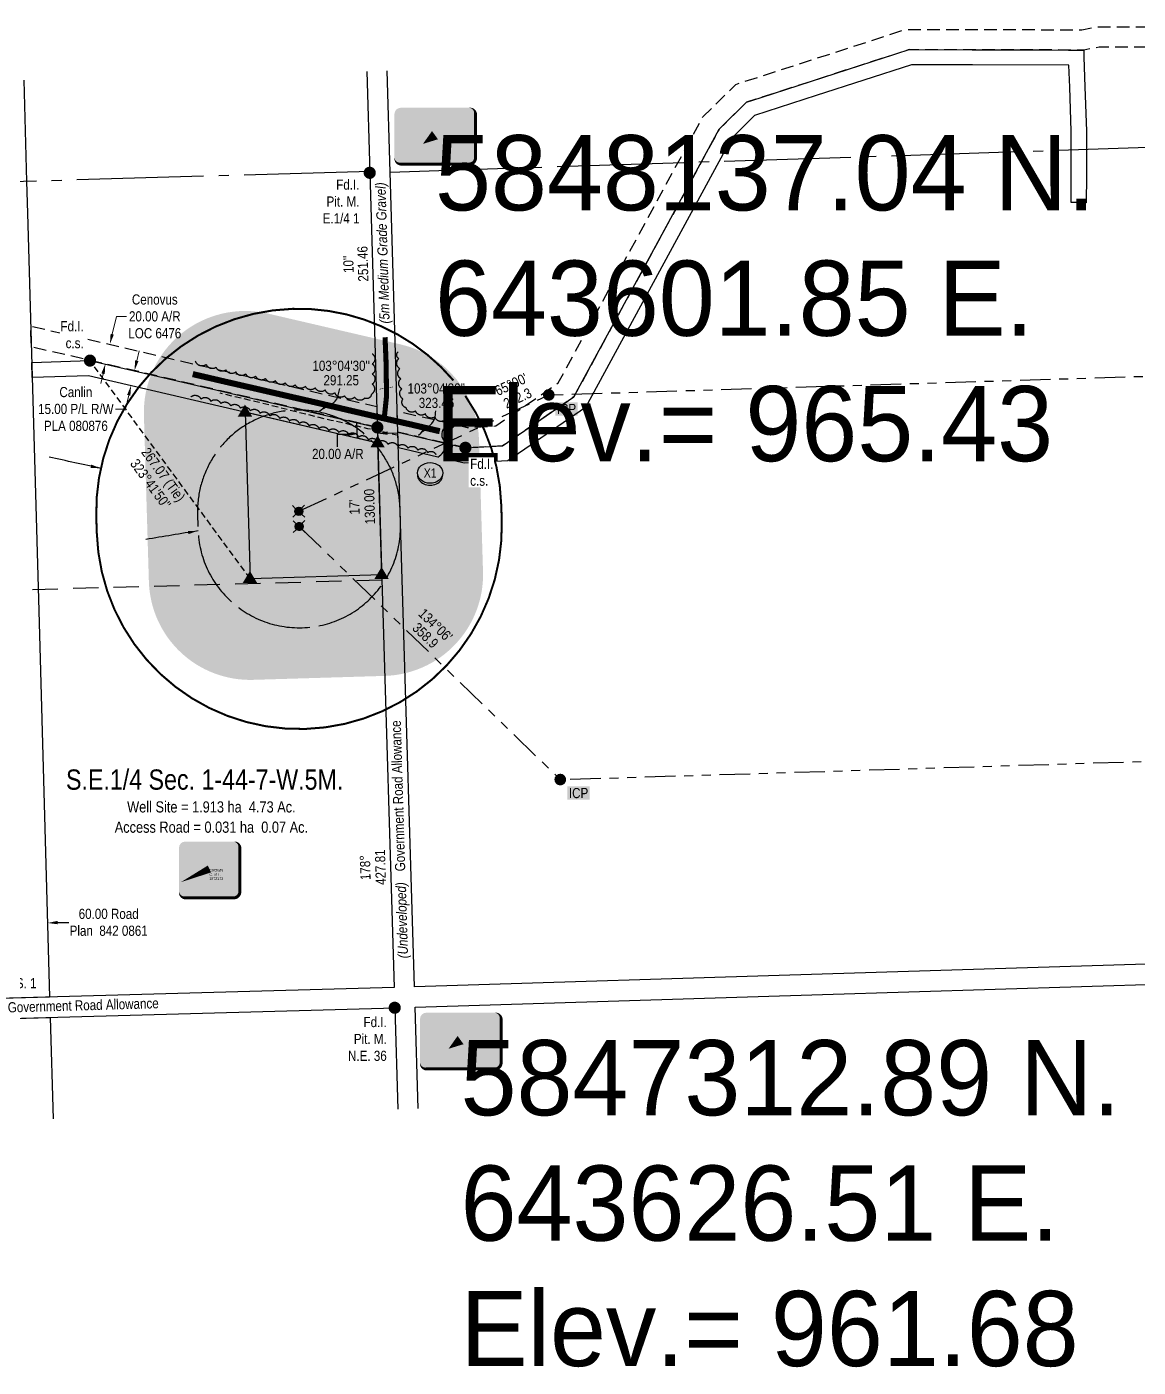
# Model space of a CAD drawing. Extents: x 639876 to 647027, y 5844013 to 5848342.
# Drawn here: x 643263 to 644360, y 5846958 to 5848281 of the extents above; entities that cross this region are included whole.
import ezdxf
from ezdxf.enums import TextEntityAlignment as Align

# ---------------------------------------------------------------- set-up
doc = ezdxf.new("R2018")
doc.units = 0
doc.header["$LTSCALE"] = 5
doc.header["$PDSIZE"] = 0.5
for name, pattern in [('0', [1, 1, 0]), ('foc-ACCESSROAD', [3.75, 2.5, -1.25]), ('foc-BUFFER', [16.75, 15, -1.75]), ('foc-DRILLPATH', [14.75, 6, -1.75, 1.75, -1.75, 1.75, -1.75]), ('foc-LSD', [8, 5, -3]), ('foc-QUARTERLINE', [33, 25, -3, 2, -3]), ('foc-TIELINE', [1.875, 1.25, -0.625]), ('UG_PIPE', [1.875, 1.25, -0.625])]:
    doc.linetypes.add(name, pattern=pattern)
doc.layers.get('Defpoints').update_dxf_attribs({"color": 9})
for name, color, linetype, lineweight in [('AS-GENERAL', 48, 'Continuous', 18), ('C-RW-T', 13, 'Continuous', 9), ('F-AR-T', 190, 'Continuous', 9), ('T-TEXT', 48, 'Continuous', 18)]:
    doc.layers.add(name, color=color, linetype=linetype, lineweight=lineweight)
for name, color, linetype in [('AS-OWNER', 7, 'Continuous'), ('AS-PIPE-UG', 44, 'UG_PIPE'), ('AS-ROADS', 254, 'Continuous'), ('AUX-BUFFER', 7, 'foc-BUFFER'), ('C-RW', 13, 'Continuous'), ('C-SYMBOL', 7, 'Continuous'), ('DETAIL-T', 7, 'Continuous'), ('F-AR', 190, 'foc-ACCESSROAD'), ('L-AREAREQUIRED', 7, 'Continuous'), ('L-AREAWORK', 5, 'Continuous'), ('L-BD', 7, 'Continuous'), ('L-MON', 1, 'Continuous'), ('L-QSEC', 8, 'foc-QUARTERLINE'), ('L-ROAD-T', 7, 'Continuous'), ('L-SEC', 7, 'Continuous'), ('L-SECTION-LSD', 7, 'foc-LSD'), ('L-TIE', 7, 'foc-TIELINE'), ('L-TIE-T', 7, 'Continuous'), ('L-TITLEDB', 4, 'Continuous'), ('L-TITLEDB-T', 4, 'Continuous'), ('P-BUFFER-H 30m', 51, 'Continuous'), ('P-CROSSINGS', 250, 'Continuous'), ('P-PDRILLPATH', 12, 'foc-DRILLPATH'), ('P-PROPOSED', 10, 'Continuous'), ('P-PROPOSED-H', 21, 'Continuous'), ('P-TXT', 4, 'Continuous'), ('T-BUSH', 110, '0')]:
    doc.layers.add(name, color=color, linetype=linetype)
doc.layers.add('Z-DRILL-POINT', color=7, linetype='Continuous', true_color=0x7575ff, plot=False)
doc.styles.add('100L', font='ARIALN.TTF', dxfattribs={"height": 11})
doc.styles.add('175L', font='ARIALN.TTF', dxfattribs={"height": 20})
doc.styles.add('80CG', font='ARIALN.TTF', dxfattribs={"height": 10})
doc.styles.add('80L', font='ARIALN.TTF', dxfattribs={"height": 10})
doc.styles.add('80LS', font='ARIALNI.TTF', dxfattribs={"height": 10})
doc.styles.add('Crossing', font='ARIALN.TTF', dxfattribs={"height": 10})
doc.styles.get("Standard").update_dxf_attribs({"font": 'ARIALN.TTF'})
doc.dimstyles.new('CG2011', dxfattribs={"dimscale": 5, "dimtxt": 9, "dimasz": 2, "dimexe": 0.2, "dimexo": 0.0625, "dimgap": 0.5, "dimtad": 0, "dimtih": 1, "dimtoh": 1, "dimzin": 0, "dimdsep": 46, "dimtxsty": '80CG', "dimcen": 0.1, "dimse1": 1, "dimse2": 1, "dimclrd": 256, "dimclrt": 256, "dimaunit": 1, "dimadec": 4, "dimazin": 0, "dimtfac": 0.06, "dimtofl": 0, "dimtmove": 0, "dimatfit": 1, "dimfxl": 0.2, "dimtolj": 1, "dimtzin": 0, "dimlwd": -1, "dimarcsym": 0})
doc.dimstyles.new('Compass 5 000', dxfattribs={"dimscale": 5, "dimtxt": 9, "dimasz": 2, "dimexe": 0.2, "dimexo": 0.0625, "dimgap": 0.5, "dimtad": 0, "dimtih": 1, "dimtoh": 1, "dimzin": 0, "dimdsep": 46, "dimtxsty": '80CG', "dimcen": 0.1, "dimse1": 1, "dimse2": 1, "dimclrd": 256, "dimclrt": 256, "dimaunit": 1, "dimadec": 4, "dimazin": 0, "dimtfac": 0.06, "dimtofl": 0, "dimtmove": 0, "dimatfit": 1, "dimfxl": 0.2, "dimtolj": 1, "dimtzin": 0, "dimlwd": -1, "dimarcsym": 0})

# ---------------------------------------------------------------- blocks, each defined once
blk = doc.blocks.new('*D26')
at = {"layer": 'Defpoints', "color": 0, "transparency": 16777216}
for p in [(643221.6, 5847479.4), (643281.5, 5847481.1), (643283.9, 5847396.6)]:
    blk.add_point(p, dxfattribs=at)
at = {"layer": 'L-TITLEDB-T', "transparency": 16777216}
for p, q in [((643293.9, 5847396.9), (643304.7, 5847397.2)), ((643213.9, 5847394.7), (643203.9, 5847394.4))]:
    blk.add_line(p, q, dxfattribs=at)
for points in [[(643213.9, 5847396.4), (643214, 5847393), (643223.9, 5847395)], [(643293.8, 5847398.6), (643293.9, 5847395.3), (643283.9, 5847396.6)]]:
    blk.add_solid(points, dxfattribs=at)
at = {"layer": 'L-TITLEDB-T', "transparency": 16777216, "insert": (643344.2, 5847397.2), "char_height": 10, "attachment_point": 5, "style": '80CG'}
blk.add_mtext('\\A1;60.00 Road\\PPlan  842 0861', dxfattribs=at)
blk = doc.blocks.new('*D35')
at = {"layer": 'Defpoints', "color": 0, "transparency": 16777216}
for p in [(643345.4, 5847968), (643366.7, 5847963), (643362.1, 5847943.5)]:
    blk.add_point(p, dxfattribs=at)
at = {"layer": 'F-AR-T', "transparency": 16777216}
for p, q in [((643347.7, 5847977.7), (643351.8, 5847995.3)), ((643351.8, 5847995.3), (643361.8, 5847995.3)), ((643338.6, 5847938.7), (643336.4, 5847929))]:
    blk.add_line(p, q, dxfattribs=at)
for points in [[(643346.1, 5847978.1), (643349.3, 5847977.3), (643345.4, 5847968)], [(643337, 5847939.1), (643340.3, 5847938.4), (643340.9, 5847948.5)]]:
    blk.add_solid(points, dxfattribs=at)
at = {"layer": 'F-AR-T', "transparency": 16777216, "insert": (643389.7, 5847995.3), "char_height": 10, "attachment_point": 5, "style": '80CG'}
blk.add_mtext('\\A1;Cenovus\\P20.00 A/R\\PLOC 6476', dxfattribs=at)
blk = doc.blocks.new('*D36')
at = {"layer": 'C-RW-T', "transparency": 16777216}
for p, q in [((643371.9, 5847951.5), (643374.2, 5847961.3)), ((643364, 5847917.4), (643360.9, 5847903.9)), ((643360.9, 5847903.9), (643350.9, 5847903.9))]:
    blk.add_line(p, q, dxfattribs=at)
for points in [[(643370.3, 5847951.9), (643373.6, 5847951.2), (643369.7, 5847941.8)], [(643362.4, 5847917.8), (643365.6, 5847917.1), (643366.3, 5847927.2)]]:
    blk.add_solid(points, dxfattribs=at)
at = {"layer": 'Defpoints', "color": 0, "transparency": 16777216}
for p in [(643366.3, 5847927.2), (643494.5, 5847912.8), (643491.1, 5847898.2)]:
    blk.add_point(p, dxfattribs=at)
at = {"layer": 'C-RW-T', "transparency": 16777216, "insert": (643311.8, 5847903.9), "char_height": 10, "attachment_point": 5, "style": '80CG'}
blk.add_mtext('\\A1;Canlin\\P15.00 P/L R/W\\PPLA 080876', dxfattribs=at)
blk = doc.blocks.new('fdia')
at = {"color": 255, "const_width": 1}
blk.add_lwpolyline([(-0.5, 0, 1), (0.5, 0, 1)], format="xyb", close=True, dxfattribs=at)
blk = doc.blocks.new('Fdiaa')
blk.add_blockref('fdia', (0, 0))
blk = doc.blocks.new('fdib')
at = {"color": 1, "const_width": 1.6}
blk.add_lwpolyline([(-0.4, 0, 1), (0.4, 0, 1)], format="xyb", close=True, dxfattribs=at)
at = {"color": 1}
blk.add_circle((0, 0), 0.8, dxfattribs=at)
blk = doc.blocks.new('Fdibb')
blk.add_blockref('fdib', (0, 0))
blk = doc.blocks.new('fdicc')
for name in ['Fdibb', 'Fdiaa']:
    blk.add_blockref(name, (0, 0))
blk = doc.blocks.new('FDI')
blk.add_blockref('fdicc', (0, 0))
blk = doc.blocks.new('TRIA')
blk.add_hatch(color=255).paths.add_polyline_path([(-0.04, 1.52), (-1.47, -0.87), (1.39, -0.87)])
blk = doc.blocks.new('TRIAA')
blk.add_blockref('TRIA', (0, 0))
blk = doc.blocks.new('TRIB')
at = {"color": 1}
blk.add_lwpolyline([(-1.12, -0.67), (-0.04, 1.13), (1.04, -0.67)], close=True, dxfattribs=at)
blk = doc.blocks.new('TRIBB')
blk.add_blockref('TRIB', (0, 0))
blk = doc.blocks.new('TRICC')
for name in ['TRIAA', 'TRIBB']:
    blk.add_blockref(name, (0, 0))
blk = doc.blocks.new('plspike')
blk.add_blockref('TRICC', (0, 0))
blk = doc.blocks.new('*U45')
h = blk.add_hatch(color=255)
edge = h.paths.add_edge_path()
edge.add_line((-24, -28.5), (24, -28.5))
edge.add_arc((24, -22.5), 6, 270, 360)
edge.add_line((30, -22.5), (30, 21))
edge.add_arc((24, 21), 6, 0, 90)
edge.add_line((24, 27), (-24, 27))
edge.add_arc((-24, 21), 6, 90, 180)
edge.add_line((-30, 21), (-30, -22.5))
edge.add_arc((-24, -22.5), 6, 180, 270)
at = {"color": 14, "flags": 128}
blk.add_lwpolyline([(-24, -28.5, 3, 3, 0), (24, -28.5, 3, 3, 0.414214), (30, -22.5, 3, 3, 0), (30, 21, 3, 0, 0.414214), (24, 27, 0, 0, 0), (-24, 27, 0, 0, 0.414214), (-30, 21, 0, 0, 0), (-30, -22.5, 0, 3, 0.414214)], format="xyseb", close=True, dxfattribs=at)
blk.add_lwpolyline([(-28.3, -13.1, 0, 7.5, 0), (0, 0, 0, 0, 0)], format="xyseb", dxfattribs=at)
at = {"color": 14, "lineweight": 30, "flags": 104}
blk.add_attdef('ENTER_TEXT', text='', height=10, dxfattribs=at).set_placement((0, 0), align=Align.MIDDLE_CENTER)
blk = doc.blocks.new('ICP_text')
at = {"color": 14, "insert": (-10.8, -0.5), "char_height": 10, "attachment_point": 5, "style": '80L', "bg_fill": 1, "box_fill_scale": 1.15, "bg_fill_color": 255, "bg_fill_transparency": 0}
blk.add_mtext_dynamic_manual_height_columns('\\pxqc;ICP', width=19.07, gutter_width=47.5, heights=[0], dxfattribs=at)
blk = doc.blocks.new('*U39')
h = blk.add_hatch(color=254)
edge = h.paths.add_edge_path()
edge.add_line((-34, -28.5), (34, -28.5))
edge.add_arc((34, -22.5), 6, 270, 360)
edge.add_line((40, -22.5), (40, 21))
edge.add_arc((34, 21), 6, 0, 90)
edge.add_line((34, 27), (-34, 27))
edge.add_arc((-34, 21), 6, 90, 180)
edge.add_line((-40, 21), (-40, -22.5))
edge.add_arc((-34, -22.5), 6, 180, 270)
at = {"color": 1, "flags": 128}
blk.add_lwpolyline([(-34, -28.5, 3, 3, 0), (34, -28.5, 3, 3, 0.414214), (40, -22.5, 3, 3, 0), (40, 21, 3, 0, 0.414214), (34, 27, 0, 0, 0), (-34, 27, 0, 0, 0.414214), (-40, 21, 0, 0, 0), (-40, -22.5, 0, 3, 0.414214)], format="xyseb", close=True, dxfattribs=at)
blk.add_lwpolyline([(-11.9, -8.6, 0, 10, 0), (0, 0, 5, 5, 0)], format="xyseb", dxfattribs=at)
at = {"color": 1, "lineweight": 30, "flags": 104}
blk.add_attdef('ENTER_TEXT', text='', height=10, dxfattribs=at).set_placement((-0.3, 0), align=Align.MIDDLE_CENTER)
blk = doc.blocks.new('WC')
at = {"layer": 'L-MON'}
h = blk.add_hatch(color=255, dxfattribs=at)
h.dxf.hatch_style = 1
edge = h.paths.add_edge_path()
edge.add_arc((0, 0), 0.9, 0, 360)
at = {"layer": 'L-MON', "color": 240, "flags": 128}
for points in [[(-0.62, 0.5), (-1.23, 1.12)], [(0.52, 0.61), (1.13, 1.21)], [(-1.18, -1.18), (-0.56, -0.57)], [(1.16, -1.18), (0.56, -0.57)]]:
    blk.add_lwpolyline(points, dxfattribs=at)
at = {"layer": 'L-MON', "color": 240}
for radius in [0.8, 0.373]:
    blk.add_circle((0, 0), radius, dxfattribs=at)
blk = doc.blocks.new('plbh')
at = {"layer": 'L-MON'}
h = blk.add_hatch(color=255, dxfattribs=at)
h.dxf.hatch_style = 1
edge = h.paths.add_edge_path()
edge.add_arc((0, 0), 1.16, 0, 360)
h = blk.add_hatch(color=256, dxfattribs=at)
h.dxf.hatch_style = 1
h.paths.add_polyline_path([(-0.96, 0, 1), (0.96, 0, 1)])
h.paths.add_polyline_path([(0.91, 0, -1), (-0.91, 0, -1)], flags=16)
h.paths.add_polyline_path([(0.45, 0, -1), (-0.45, 0, -1)], flags=0)
h = blk.add_hatch(color=256, dxfattribs=at)
h.dxf.hatch_style = 1
h.paths.add_polyline_path([(-0.45, 0, 1), (0.45, 0, 1)])
h.paths.add_polyline_path([(0.4, 0, -1), (-0.4, 0, -1)], flags=16)
at = {"layer": 'L-MON', "color": 240}
for radius in [0.96, 0.91, 0.45, 0.4]:
    blk.add_circle((0, 0), radius, dxfattribs=at)
blk = doc.blocks.new('xing2')
h = blk.add_hatch(color=50)
h.dxf.hatch_style = 1
edge = h.paths.add_edge_path()
edge.add_ellipse((0, 0), major_axis=(-12.5, 0), ratio=0.816297, start_angle=0, end_angle=360)
h = blk.add_hatch(color=250)
h.dxf.hatch_style = 1
edge = h.paths.add_edge_path()
edge.add_ellipse((0, -2), major_axis=(-12.5, 0), ratio=0.816297, start_angle=0, end_angle=180)
edge.add_line((12.5, -2), (12.5, 0))
edge.add_ellipse((0, 0), major_axis=(-12.5, 0), ratio=0.816297, start_angle=0, end_angle=180, ccw=False)
edge.add_line((-12.5, 0), (-12.5, -2))
at = {"color": 250}
blk.add_ellipse((0, 0), major_axis=(-12.5, 0), ratio=0.816297, dxfattribs=at)
blk.add_ellipse((0, -2), major_axis=(-12.5, 0), ratio=0.816297, start_param=0, end_param=3.141593, dxfattribs=at)
at = {"color": 250, "style": 'Crossing'}
blk.add_attdef('CROSSING', text='', height=9, dxfattribs=at).set_placement((0.1, 0), align=Align.MIDDLE_CENTER)
at = {"color": 250, "style": 'Crossing', "flags": 1}
for tag, p in [('OWNER', (0.1, -12.5)), ('DESCRIPTION', (0.1, -25.8)), ('LOCATION', (0.1, -39.3)), ('DWG_REF', (0.1, -52.8))]:
    blk.add_attdef(tag, text='', height=9, dxfattribs=at).set_placement(p, align=Align.MIDDLE_CENTER)

msp = doc.modelspace()

# ---------------------------------------------------------------- hatches: boundary and pattern name
at = {"layer": 'AS-ROADS'}
h = msp.add_hatch(color=256, dxfattribs=at)
h.dxf.hatch_style = 1
h.paths.add_polyline_path([(643590.007, 5847903.292), (643600.114, 5847901.598), (643605.648, 5847902.786), (643611.121, 5847906.529), (643614.579, 5847912.028), (643616.009, 5847919.43), (643616.226, 5847927.242), (643620.689, 5847926.977), (643621.169, 5847914.606), (643620.986, 5847907.19), (643621.302, 5847903.778), (643622.803, 5847898.089), (643628.327, 5847894.954), (643637.122, 5847893.089), (643634.818, 5847888.038), (643615.968, 5847892.199), (643588.628, 5847898.498)])
at = {"layer": 'P-BUFFER-H 30m'}
h = msp.add_hatch(color=256, dxfattribs=at)
h.dxf.hatch_style = 1
h.paths.add_polyline_path([(643632.441, 5847967.656), (643501.516, 5847998.067, 0.49199075), (643378.971, 5847897.705), (643383.874, 5847733.508, 0.41424854), (643486.796, 5847636.567), (643616.716, 5847640.462, 0.41422228), (643713.645, 5847743.386), (643709.747, 5847873.277, 0.34044927)])
h.paths.add_polyline_path([(643478.897, 5847900.689), (643589.687, 5847874.955), (643589.223, 5847890.47), (643609.366, 5847885.791), (643609.829, 5847870.289), (643613.72, 5847740.387), (643483.8, 5847736.492)], flags=16)
at = {"layer": 'P-PROPOSED-H'}
h = msp.add_hatch(color=256, dxfattribs=at)
h.dxf.hatch_style = 1
h.paths.add_polyline_path([(643609.822, 5847870.278), (643478.897, 5847900.689), (643483.8, 5847736.492), (643613.72, 5847740.387)])
h = msp.add_hatch(color=256, dxfattribs=at)
h.dxf.hatch_style = 1
h.paths.add_polyline_path([(643589.686, 5847874.967), (643589.223, 5847890.47), (643609.366, 5847885.791), (643609.829, 5847870.289)])

# ---------------------------------------------------------------- linework, layer by layer
at = {"layer": 'AS-GENERAL', "const_width": 0.5, "flags": 128}
msp.add_lwpolyline([(643611.188, 5847923.445), (643624.951, 5847925.746)], dxfattribs=at)
at = {"layer": 'AS-PIPE-UG', "flags": 128}
msp.add_lwpolyline([(643629.968, 5847877.743), (643609.9, 5847882.308), (643600.119, 5847884.358), (643589.75, 5847886.891), (643563.64, 5847892.642), (643529.177, 5847901.082), (643492.578, 5847910.38), (643454.337, 5847919.399)], dxfattribs=at)
at = {"layer": 'AS-ROADS', "flags": 128}
for points, const_width in [([(643616.156, 5847894.649), (643618.463, 5847916.904), (643617.924, 5847951.291), (643616.962, 5847974.765)], 5), ([(643427.161, 5847938.35), (643456.494, 5847931.52), (643488.06, 5847924.27), (643524.829, 5847915.763), (643554.441, 5847909.01), (643580.821, 5847902.805), (643616.412, 5847894.544), (643642.763, 5847888.572), (643670.978, 5847881.964)], 6)]:
    msp.add_lwpolyline(points, dxfattribs=dict(at, const_width=const_width))
at = {"layer": 'AUX-BUFFER', "color": 251, "linetype": 'foc-BUFFER', "const_width": 1.999, "flags": 128}
msp.add_lwpolyline([(643684.42, 5847932.144, 0.22837763), (643525.852, 5848002.792, 0.41421356), (643331.982, 5847796.961), (643332.43, 5847781.972, 0.41421356), (643538.262, 5847588.101, 0.41421356), (643732.132, 5847793.933), (643731.684, 5847808.922, 0.14508515), (643696.144, 5847916.863, 0.14508515)], format="xyb", dxfattribs=at)
at = {"layer": 'AUX-BUFFER', "color": 251, "linetype": 'foc-BUFFER', "flags": 128}
msp.add_lwpolyline([(643631.758, 5847805.931, 1), (643431.907, 5847799.951), (643432.356, 5847784.962, 1), (643632.207, 5847790.943)], format="xyb", close=True, dxfattribs=at)
at = {"layer": 'C-RW'}
for points in [[(643683.222, 5847868.637), (643696.245, 5847865.613), (643733.03, 5847867.452), (643803.249, 5847915.847), (643946.813, 5848180.163), (643973.766, 5848206.738), (643988.264, 5848211.418), (644134.234, 5848258.61), (644196.425, 5848258.465), (644266.575, 5848258.305), (644291.566, 5848258.242), (644298.284, 5848258.227), (644306.492, 5848258.208), (644306.736, 5848251.217), (644307.758, 5848221.919), (644309.281, 5848178.275), (644309.157, 5848130.841), (644309.104, 5848110.667), (644309.095, 5848107.557), (644305.64, 5848107.565), (644302.437, 5848107.574), (644294.096, 5848107.597), (644294.122, 5848117.123), (644294.26, 5848169.89), (644294.281, 5848178.032), (644292.766, 5848221.427), (644292.005, 5848243.241), (644196.88, 5848243.464), (644136.581, 5848243.604), (644042.549, 5848213.204), (643981.764, 5848193.559), (643958.93, 5848171.045), (643814.716, 5847905.532), (643738.042, 5847852.69), (643695.079, 5847850.489), (643676.098, 5847854.897)], [(643669.146, 5847856.512), (643630.093, 5847865.582), (643629.629, 5847881.085), (643676.274, 5847870.251)]]:
    msp.add_lwpolyline(points, dxfattribs=at)
msp.add_lwpolyline([(643325.738, 5847951.666), (643609.366, 5847885.772), (643609.822, 5847870.278), (643324.238, 5847936.62), (643268.632, 5847934.977), (643268.208, 5847949.967), (643325.738, 5847951.666)], close=True, dxfattribs=at)
at = {"layer": 'C-RW', "flags": 128}
for points in [[(643669.146, 5847856.512, 0.10344421), (643674.291, 5847861.391, 0.11502491), (643676.415, 5847866.758, 0.18910183), (643674.884, 5847873.415, -0.18910183), (643673.353, 5847880.071, -0.11502491), (643675.477, 5847885.439, -0.09819619), (643680.318, 5847890.125)], [(643676.098, 5847854.897, 0.10101438), (643681.151, 5847859.628, 0.11809348), (643683.365, 5847865.142, 0.18901188), (643681.826, 5847871.811, -0.18982939), (643680.304, 5847878.456, -0.11446881), (643682.439, 5847883.834, -0.09819619), (643687.268, 5847888.509)]]:
    msp.add_lwpolyline(points, format="xyb", dxfattribs=at)
at = {"layer": 'F-AR', "flags": 128}
for points in [[(643687.268, 5847888.509), (643698.119, 5847885.704), (643726.342, 5847887.149), (643787.949, 5847929.608), (643930.645, 5848192.327), (643948.695, 5848210.117), (643963.094, 5848224.32), (644131.103, 5848278.631), (644195.818, 5848278.48), (644304.626, 5848278.226), (644320, 5848281.155), (644999.391, 5848278.654), (645000.033, 5848257.883), (644997.876, 5848258.656), (644324.719, 5848261.131), (644321.853, 5848261.142), (644306.492, 5848258.208), (644298.284, 5848258.227), (644291.566, 5848258.242), (644266.575, 5848258.305), (644196.425, 5848258.465), (644134.234, 5848258.61), (643988.264, 5848211.418), (643973.766, 5848206.738), (643946.813, 5848180.163), (643803.249, 5847915.847), (643733.03, 5847867.452), (643696.245, 5847865.613), (643683.222, 5847868.637)], [(643676.274, 5847870.251), (643629.629, 5847881.085), (643629.011, 5847901.755), (643680.318, 5847890.125)]]:
    msp.add_lwpolyline(points, dxfattribs=at)
msp.add_lwpolyline([(643608.747, 5847906.461), (643609.366, 5847885.791), (643326.328, 5847951.864), (643267.779, 5847965.127), (643267.194, 5847985.789), (643608.747, 5847906.461)], close=True, dxfattribs=at)
at = {"layer": 'L-QSEC'}
for p, q in [((643621.947, 5848137.704), (645227.263, 5848190.437)), ((643602.754, 5848138.35), (642697.628, 5848112.136))]:
    msp.add_line(p, q, dxfattribs=at)
at = {"layer": 'L-SEC'}
for p, q in [((643598.843, 5848237), (643601.847, 5848137.044)), ((643621.947, 5848137.704), (643618.944, 5848237.66)), ((643601.847, 5848137.044), (643613.857, 5847735.69)), ((643633.982, 5847735.622), (643621.952, 5848137.646)), ((643613.857, 5847735.69), (643625.907, 5847332.997)), ((643646.012, 5847333.599), (643633.982, 5847735.622)), ((644449.826, 5847358.578), (644048.252, 5847346.138)), ((644048.252, 5847346.138), (643646.012, 5847333.599)), ((643625.907, 5847332.997), (643224.238, 5847321.645)), ((644048.854, 5847326.034), (644450.435, 5847338.476)), ((643646.611, 5847313.514), (644048.854, 5847326.034)), ((643224.837, 5847301.622), (643627.17, 5847312.971)), ((643626.509, 5847312.892), (643629.536, 5847212.939)), ((643649.638, 5847213.563), (643646.611, 5847313.514))]:
    msp.add_line(p, q, dxfattribs=at)
at = {"layer": 'L-SECTION-LSD'}
msp.add_line((643613.877, 5847735.021), (642809.739, 5847712.755), dxfattribs=at)
at = {"layer": 'L-TIE'}
msp.add_line((643483.8, 5847736.492), (643325.771, 5847951.625), dxfattribs=at)
at = {"layer": 'L-TITLEDB'}
for points in [[(643260.343, 5848228.476), (643263.153, 5848128.515), (643264.038, 5848097.36), (643275.145, 5847704.712), (643285.92, 5847323.388), (643225.971, 5847321.772), (643215.187, 5847703.018), (643208.816, 5847933.417), (643208.393, 5847948.412), (643207.589, 5847976.922), (643207.007, 5847997.567), (643204.23, 5848096.11), (643203.354, 5848126.783), (643200.502, 5848226.743)], [(643229.356, 5847201.71), (643226.54, 5847301.652), (643286.498, 5847303.344), (643289.314, 5847203.402)]]:
    msp.add_lwpolyline(points, dxfattribs=at)
at = {"layer": 'P-PDRILLPATH', "flags": 128}
for points in [[(643531.833, 5847802.941), (643778.552, 5847917.84), (646745.768, 5848010.229)], [(643532.281, 5847787.952), (643789.915, 5847538.122), (646758.356, 5847630.55)]]:
    msp.add_lwpolyline(points, dxfattribs=at)
at = {"layer": 'P-PROPOSED'}
for points in [[(643609.822, 5847870.278), (643478.897, 5847900.689), (643483.8, 5847736.492), (643613.72, 5847740.387)], [(643589.686, 5847874.967), (643589.223, 5847890.47), (643609.366, 5847885.791), (643609.829, 5847870.289)]]:
    msp.add_lwpolyline(points, close=True, dxfattribs=at)
at = {"layer": 'P-TXT'}
msp.add_line((643619.538, 5847880.092), (643629.53, 5847880.391), dxfattribs=at)
msp.add_lwpolyline([(643579.567, 5847878.896), (643569.562, 5847878.597), (643569.562, 5847866.548)], dxfattribs=at)
for points in [[(643579.517, 5847880.562), (643579.617, 5847877.231), (643589.56, 5847879.195)], [(643619.488, 5847881.758), (643619.587, 5847878.427), (643609.545, 5847879.793)]]:
    msp.add_solid(points, dxfattribs=at)
at = {"layer": 'T-BUSH', "flags": 128}
for points in [[(643604.293, 5847958.425, -0.52056705), (643604.367, 5847948.425, -0.52056705), (643604.408, 5847938.425, -0.52056705), (643604.348, 5847928.425, -0.52056705), (643603.476, 5847918.471, -0.52056705), (643596.871, 5847914.563, -0.52056705), (643586.928, 5847915.636, -0.52056705), (643576.996, 5847916.757, -0.52056705), (643567.478, 5847919.825, -0.52056705), (643557.92, 5847922.743, -0.52056705), (643548.15, 5847924.875, -0.52056705), (643538.263, 5847926.343, -0.52056705), (643528.352, 5847927.672, -0.52056705), (643518.567, 5847929.719, -0.52056705), (643508.797, 5847931.855, -0.52056705), (643499.049, 5847934.083, -0.52056705), (643489.3, 5847936.311, -0.52056705), (643479.548, 5847938.522, -0.52056705), (643469.765, 5847940.596, -0.52056705), (643459.982, 5847942.669, -0.52056705), (643450.28, 5847945.061, -0.52056705), (643440.682, 5847947.867, -0.52056705), (643429.95, 5847951.005, -0.52056705)], [(643675.629, 5847892.735, -0.52056705), (643666.239, 5847896.173, -0.52056705), (643656.737, 5847899.262, -0.52056705), (643647.09, 5847901.895, -0.52056705), (643637.728, 5847905.175, -0.52056705), (643634.628, 5847913.847, -0.52056705), (643633.575, 5847923.791, -0.52056705), (643632.583, 5847933.742, -0.52056705), (643631.603, 5847943.693, -0.52056705), (643630.567, 5847953.64, -0.52056705), (643629.862, 5847960.241, -0.52056705)], [(643425.44, 5847915.853, -0.52056705), (643435.206, 5847913.705, -0.52056705), (643444.973, 5847911.557, -0.52056705), (643454.713, 5847909.295, -0.52056705), (643464.451, 5847907.02, -0.52056705), (643474.159, 5847904.62, -0.52056705), (643483.849, 5847902.153, -0.52056705), (643493.54, 5847899.686, -0.52056705), (643503.206, 5847897.123, -0.52056705), (643512.865, 5847894.532, -0.52056705), (643522.557, 5847892.073, -0.52056705), (643532.27, 5847889.693, -0.52056705), (643541.956, 5847887.21, -0.52056705), (643551.634, 5847884.692, -0.52056705), (643561.385, 5847882.511, -0.52056705), (643571.233, 5847880.771, -0.52056705), (643581.08, 5847879.031, -0.52056705), (643590.698, 5847876.316, -0.52056705), (643600.283, 5847873.466, -0.52056705), (643609.985, 5847871.083, -0.52056705), (643619.778, 5847869.056, -0.52056705), (643629.587, 5847867.116, -0.52056705), (643639.421, 5847865.301, -0.52056705), (643649.24, 5847863.419, -0.52056705), (643658.913, 5847860.883, -0.52056705), (643667.178, 5847858.716, -0.52056705)]]:
    msp.add_lwpolyline(points, format="xyb", dxfattribs=at)

# ---------------------------------------------------------------- block references
for name, p, xscale, yscale, zscale in [('ICP_text', (643806.822, 5847904.409), 0.999651449999996, 0.999651449999996, 0.999651449999996), ('WC', (643532.281, 5847787.952), 4.998515499999986, 4.998515499999986, 4.998515499999986), ('ICP_text', (643818.769, 5847525.248), 0.999651449999996, 0.999651449999996, 0.999651449999996)]:
    msp.add_blockref(name, p, dxfattribs=dict(xscale=xscale, yscale=yscale, zscale=zscale))
at = {"layer": 'AS-OWNER', "color": 6}
ref = msp.add_blockref('*U45', (643443.626, 5847449.882), dxfattribs=at)
lines = msp.add_mtext('CROWN\\PC. of T.\\P157Z173', dxfattribs={"layer": '0', "color": 14, "insert": (643443.626, 5847449.882), "char_height": 2.5, "attachment_point": 1})
ref.add_attrib('ENTER_TEXT', '', (643443.626, 5847449.882), dxfattribs={"flags": 104}).embed_mtext(lines)
at = {"layer": 'DETAIL-T'}
ref = msp.add_blockref('*U39', (643666.26, 5848174.199), dxfattribs=dict(at, xscale=0.999651449999996, yscale=0.999651449999996, zscale=0.999651449999996))
lines = msp.add_mtext('5848137.04 N.\\P643601.85 E.\\PElev.= 965.43', dxfattribs={"layer": '0', "color": 1, "insert": (643666.26, 5848174.199), "char_height": 74.25556, "attachment_point": 1})
ref.add_attrib('ENTER_TEXT', '', (643666.26, 5848174.199), dxfattribs={"flags": 104}).embed_mtext(lines)
ref = msp.add_blockref('*U39', (643691.496, 5847280.99), dxfattribs=dict(at, xscale=0.999651449999996, yscale=0.999651449999996, zscale=0.999651449999996))
lines = msp.add_mtext('5847312.89 N.\\P643626.51 E.\\PElev.= 961.68', dxfattribs={"layer": '0', "color": 1, "insert": (643691.496, 5847280.99), "char_height": 74.25556, "attachment_point": 1})
ref.add_attrib('ENTER_TEXT', '', (643691.496, 5847280.99), dxfattribs={"flags": 104}).embed_mtext(lines)
at = {"layer": 'L-MON', "xscale": 4.999999999999984, "yscale": 4.999999999999984, "zscale": 4.999999999999984}
for name, p in [('FDI', (643601.847, 5848137.044)), ('FDI', (643325.738, 5847951.666)), ('plspike', (643478.897, 5847900.689)), ('FDI', (643609.348, 5847885.766)), ('plspike', (643609.822, 5847870.278)), ('FDI', (643696.245, 5847865.613)), ('plspike', (643483.8, 5847736.492)), ('plspike', (643613.72, 5847740.387)), ('FDI', (643626.509, 5847312.892))]:
    msp.add_blockref(name, p, dxfattribs=at)
at = {"layer": 'L-MON', "color": 5, "xscale": 4.998515499999995, "yscale": 4.998515499999995, "zscale": 4.998515499999995}
for name, p in [('plbh', (643778.552, 5847917.84)), ('WC', (643531.833, 5847802.941))]:
    msp.add_blockref(name, p, dxfattribs=at)
at = {"layer": 'L-MON', "color": 4, "xscale": 4.998515499999986, "yscale": 4.998515499999986, "zscale": 4.998515499999986}
msp.add_blockref('plbh', (643789.915, 5847538.122), dxfattribs=at)
at = {"layer": 'P-CROSSINGS', "color": 5, "xscale": 0.9997031, "yscale": 0.9997031, "zscale": 0.9997031}
msp.add_blockref('xing2', (643661.407, 5847840.783), dxfattribs=at).add_auto_attribs({'CROSSING': 'X1'})

# ---------------------------------------------------------------- texts
at = {"layer": 'C-SYMBOL', "color": 3, "insert": (643438.918, 5847548.132), "char_height": 19.99406, "width": 271.94734, "attachment_point": 2, "style": '175L'}
msp.add_mtext('S.E.1/4 Sec. 1-44-7-W.5M.', dxfattribs=at)
at = {"layer": 'L-AREAREQUIRED', "color": 5, "style": '100L'}
msp.add_text('Well Site = 1.913 ha  4.73 Ac.', height=10.99673, dxfattribs=at).set_placement((643445.566, 5847502.344), align=Align.BOTTOM_CENTER)
at = {"layer": 'L-AREAWORK', "color": 5, "style": '100L'}
msp.add_text('Access Road = 0.031 ha  0.07 Ac.', height=10.99673, dxfattribs=at).set_placement((643445.566, 5847482.35), align=Align.BOTTOM_CENTER)
at = {"layer": 'L-BD', "color": 2, "style": '80L'}
for s, rotation, p in [('251.46', 91.7099, (643595.026, 5848047.17)), ("10''", 91.7099, (643580.786, 5848046.744)), ('130.00', 91.7189, (643601.696, 5847807.547)), ("17'", 91.7189, (643586.707, 5847807.097)), ('178°', 91.7136, (643597.368, 5847451.216)), ('427.81', 91.7136, (643612.357, 5847451.664))]:
    msp.add_text(s, height=9.997, rotation=rotation, dxfattribs=at).set_placement(p, align=Align.MIDDLE)
at = {"layer": 'L-BD', "style": '80L'}
for s, height, p in [("103°04'30''", 9.99703, (643573.666, 5847946.577)), ('291.25', 9.997, (643573.728, 5847932.331)), ("103°04'30''", 9.99703, (643667.562, 5847924.192)), ('323.46', 9.997, (643667.747, 5847909.947))]:
    msp.add_text(s, height=height, dxfattribs=at).set_placement(p, align=Align.MIDDLE)
at = {"layer": 'L-BD', "color": 5, "style": '80L'}
for s, rotation, p in [("65°00'", 24.9976, (643741.394, 5847928.226)), ('272.3', 24.9976, (643747.731, 5847914.636)), ("134°06'", 315.8959, (643666.801, 5847690.639)), ('358.9', 315.8959, (643656.886, 5847680.41))]:
    msp.add_text(s, height=9.997, rotation=rotation, dxfattribs=at).set_placement(p, align=Align.MIDDLE)
at = {"layer": 'L-MON', "char_height": 10, "attachment_point": 1, "style": '80L'}
for s, width, insert in [('\\pxqr;Fd.I.\\PPit. M.\\PE.1/4 1', 34.28827, (643557.392, 5848130.376)), ('\\pxqr;Fd.I.\\PPit. M.\\PN.E. 36', 37.7603, (643580.876, 5847303.805))]:
    msp.add_mtext_dynamic_manual_height_columns(s, width=width, gutter_width=50, heights=[0], dxfattribs=dict(at, insert=insert))
at = {"layer": 'L-ROAD-T', "style": '80L'}
msp.add_text('Government Road Allowance', height=10, rotation=91.714013, dxfattribs=at).set_placement((643629.715, 5847522.036), align=Align.MIDDLE_CENTER)
at = {"layer": 'L-TIE-T', "style": '80L'}
for s, p in [('267.07 (Tie)', (643397.131, 5847838.436)), ("323°41'50''", (643385.65, 5847830.002))]:
    msp.add_text(s, height=9.99703, rotation=306.2997, dxfattribs=at).set_placement(p, align=Align.MIDDLE)
at = {"layer": 'P-TXT', "insert": (643570.361, 5847859.487), "char_height": 9.99703, "attachment_point": 5, "style": '80CG'}
msp.add_mtext('\\A1;\\A1;20.00 A/R', dxfattribs=at)
at = {"layer": 'T-TEXT', "style": '80LS'}
msp.add_text('(Undeveloped)', height=10, rotation=91.714013, dxfattribs=at).set_placement((643633.575, 5847399.24), align=Align.MIDDLE_CENTER)
at = {"layer": 'T-TEXT', "insert": (643609.432, 5848057.758), "char_height": 10, "width": 138.86535, "attachment_point": 2, "rotation": 91.714013, "style": '80LS'}
msp.add_mtext('(5m Medium Grade Gravel)', dxfattribs=at)
at = {"layer": 'Z-DRILL-POINT', "color": 6, "style": '80L'}
for s, p in [('A2', (643778.552, 5847917.84)), ('A1', (643531.833, 5847802.941)), ('B1', (643532.281, 5847787.952)), ('B2', (643789.915, 5847538.122))]:
    msp.add_text(s, height=1.9994, dxfattribs=at).set_placement(p)

# ---------------------------------------------------------------- dimensions: what is measured, and where the dimension line sits
at = {"layer": 'C-RW-T'}
dim = msp.add_linear_dim(base=(643366.276, 5847927.178), p1=(643494.507, 5847912.77), p2=(643491.111, 5847898.16), angle=256.913781, text='Canlin\\P15.00 P/L R/W\\PPLA 080876', dimstyle='Compass 5 000', dxfattribs=at)
dim.commit()
dim.dimension.update_dxf_attribs({"geometry": '*D36', "text_midpoint": (643311.782, 5847903.912), "dimtype": 161})
at = {"layer": 'F-AR-T'}
dim = msp.add_linear_dim(base=(643345.438, 5847967.969), p1=(643362.139, 5847943.54), p2=(643366.67, 5847963.034), angle=76.913714, text='Cenovus\\P20.00 A/R\\PLOC 6476', dimstyle='Compass 5 000', dxfattribs=at)
dim.commit()
dim.dimension.update_dxf_attribs({"geometry": '*D35', "text_midpoint": (643389.713, 5847995.266), "dimtype": 161})
at = {"layer": 'L-TITLEDB-T'}
dim = msp.add_linear_dim(base=(643283.884, 5847396.641), p1=(643221.562, 5847479.443), p2=(643281.522, 5847481.12), angle=1.601937, text='60.00 Road\\PPlan  842 0861', dimstyle='Compass 5 000', dxfattribs=at)
dim.commit()
dim.dimension.update_dxf_attribs({"geometry": '*D26', "text_midpoint": (643344.217, 5847397.223), "dimtype": 161})

# ---------------------------------------------------------------- leaders
at = {"layer": 'AUX-BUFFER', "path_type": 1}
for points in [[(643336.435, 5847845.322), (643285.46, 5847856.379)], [(643432.404, 5847783.647), (643380.941, 5847775.14)]]:
    msp.add_leader(points, dimstyle='CG2011', override={"dimasz": 2, "dimgap": 0.5, "dimtad": 0}, dxfattribs=at)
at = {"layer": 'L-BD', "path_type": 1}
for points in [[(643552.163, 5847901.921), (643569.233, 5847913.75), (643572.224, 5847924.085)], [(643650.076, 5847878.203), (643665.782, 5847894.273), (643667.154, 5847902.246)]]:
    msp.add_leader(points, dimstyle='Compass 5 000', override={"dimgap": 0.5, "dimtad": 0}, dxfattribs=at)

# ---------------------------------------------------------------- next in the draw order: texts
at = {"layer": 'L-MON', "char_height": 10, "attachment_point": 1, "style": '80L', "bg_fill": 3, "box_fill_scale": 1.15, "bg_fill_color": 256, "bg_fill_true_color": 256, "bg_fill_transparency": 0}
for s, insert in [('\\pxqr;Fd.I.\\Pc.s.', (643297.482, 5847990.617)), ('\\pxql;Fd.I.\\Pc.s.', (643701.007, 5847854.83))]:
    msp.add_mtext_dynamic_manual_height_columns(s, width=22.04407, gutter_width=50, heights=[0], dxfattribs=dict(at, insert=insert))
at = {"layer": 'L-SECTION-LSD', "insert": (643242.96, 5847342.166), "char_height": 10, "attachment_point": 1, "style": '100L', "bg_fill": 3, "box_fill_scale": 1.5, "bg_fill_color": 256, "bg_fill_transparency": 0}
msp.add_mtext_dynamic_manual_height_columns('L.S. 1', width=29.99119, gutter_width=55, heights=[0], dxfattribs=at)

# ---------------------------------------------------------------- next in the draw order: texts
at = {"layer": 'L-ROAD-T', "style": '80L'}
msp.add_text('Government Road Allowance', height=10, rotation=1.615795, dxfattribs=at).set_placement((643319.066, 5847315.342), align=Align.MIDDLE_CENTER)

doc.saveas('drawing.dxf')
